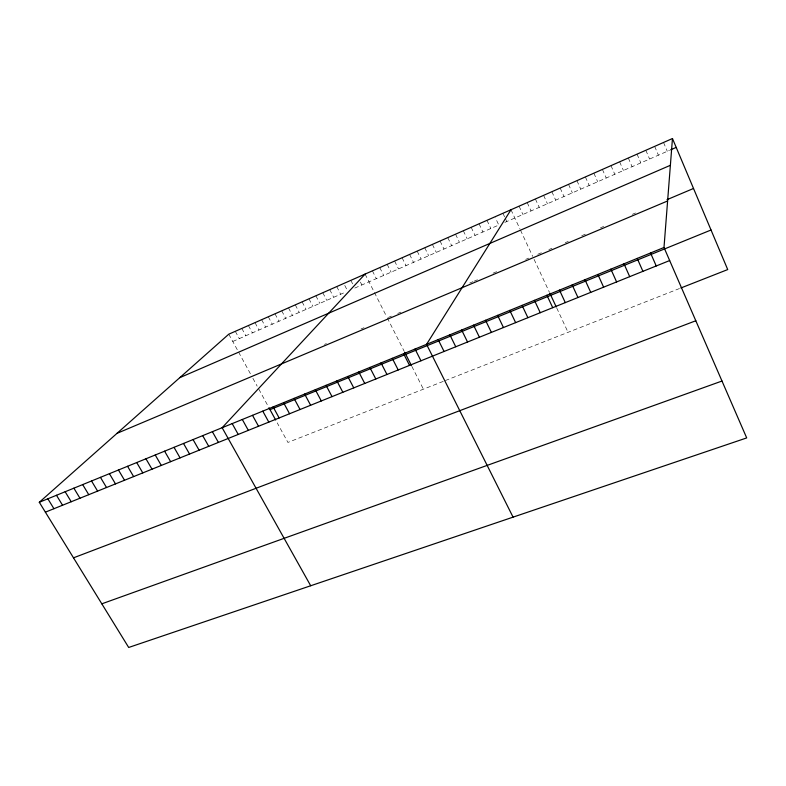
<?xml version="1.0" encoding="UTF-8"?>
<svg xmlns="http://www.w3.org/2000/svg" width="786" height="786" viewBox="0 0 786 786"><rect width="100%" height="100%" fill="white"/><g stroke="black" fill="none" stroke-linecap="round" stroke-linejoin="round"><path stroke-width="0.59" stroke-dasharray="3.93 2.95" d="M232.774 341.478L345.712 292.048M354.781 288.079L498.786 225.042L495.406 217.85M504.789 222.418L669.515 150.323M324.441 344.415L326.396 343.59M361.01 328.97L364.016 327.693M388.313 317.436L391.438 316.11M397.726 313.457L400.87 312.13M469.733 283.029L473.044 281.634M474.145 281.162L477.456 279.767M493.038 273.184L498.648 270.816M525.696 259.38L528.703 258.113M537.752 254.291L542.802 252.159M548.874 249.594L551.929 248.297M565.213 242.687L568.298 241.381M581.728 235.712L586.926 233.511M600.514 227.773L603.668 226.437M632.337 214.323L635.56 212.967M443.235 381.387L287.912 442.43L277.203 422.829M445.328 380.562L679.831 288.393M228.785 334.188L238.089 351.204M238.62 352.177L251.265 375.335M252.886 378.302L257.189 386.181M258.8 389.129L268.419 406.735M241.833 328.44L245.812 335.769M235.299 331.319L239.278 338.638M248.405 325.542L252.385 332.9M255.008 322.633L258.977 330.012M261.64 319.705L265.609 327.114M268.301 316.768L272.27 324.196M274.992 313.81L278.961 321.268M281.722 310.843L285.691 318.32M288.482 307.866L292.451 315.363M295.281 304.87L299.24 312.386M302.109 301.853L306.068 309.399M315.864 295.791L319.814 303.386M308.967 298.837L312.926 306.402M322.791 292.736L326.74 300.35M329.747 289.67L333.696 297.305M336.742 286.585L340.692 294.249M344.759 285.406L347.225 290.211M350.841 280.366L352.806 284.227M360.401 282.076L361.874 284.974M365.077 274.088L386.751 316.856M387.262 317.878L404.181 351.254M411.835 366.364L423.399 389.178M372.407 270.856L376.337 278.647M379.766 267.613L383.696 275.424M387.174 264.342L391.094 272.182M394.611 261.06L398.531 268.93M402.088 257.769L406.008 265.658M409.604 254.448L413.515 262.367M417.16 251.117L421.07 259.066M424.754 247.767L428.655 255.745M432.388 244.407L436.289 252.404M440.062 241.017L443.962 249.044M447.774 237.618L451.675 245.674M455.536 234.199L459.417 242.275M463.327 230.76L467.208 238.865M471.168 227.301L475.049 235.436M479.047 223.833L482.918 231.998M486.966 220.335L490.837 228.53M502.932 213.301L504.858 217.417M505.339 218.449L506.793 221.544M510.979 209.744L519.968 229.06M520.479 230.16L532.712 256.423M534.077 259.36L549.267 291.97M556.753 308.043L568.062 332.321M519.065 206.178L522.916 214.49M527.2 202.591L531.041 210.933M535.374 198.986L539.216 207.347M543.598 195.36L547.429 203.751M551.86 191.715L555.692 200.135M560.172 188.05L563.994 196.51M568.533 184.366L572.346 192.855M576.934 180.662L580.746 189.18M585.374 176.938L589.186 185.476M593.872 173.185L597.674 181.763M602.41 169.422L606.202 178.029M610.997 165.64L614.79 174.276M619.633 161.828L623.416 170.493M628.319 157.996L632.091 166.701M637.053 154.144L640.816 162.879M645.827 150.273L649.59 159.037M654.659 146.383L658.413 155.176M663.541 142.472L667.285 151.295"/><path stroke-width="1.18" d="M663.993 247.492L672.462 138.532L228.785 334.188L39.3 502.283L128.688 647.467L746.7 437.92L663.993 247.492L39.3 502.283M510.979 209.744L426.552 344.337L513.062 517.139M365.077 274.088L222.143 427.712L310.696 585.757M670.625 149.831L676.206 147.395M179.778 377.663L670.389 165.296M667.009 199.673L693.527 188.473M117.016 433.341L667.609 200.97M270.011 409.653L711.035 230.003M45.382 512.158L669.672 260.549M680.902 287.971L727.718 269.569L672.462 138.532M73.501 557.834L695.816 320.747M101.816 603.825L721.99 381.033M47.858 498.796L53.939 508.709M56.474 495.278L62.556 505.241M65.15 491.741L71.231 501.743M73.884 488.175L79.966 498.226M82.677 484.589L88.759 494.679M91.53 480.983L97.611 491.112M100.451 477.348L106.523 487.517M109.421 473.683L115.493 483.901M118.46 469.999L124.532 480.256M127.558 466.285L133.63 476.591M136.725 462.551L142.787 472.897M145.95 458.788L152.012 469.183M155.245 454.996L161.297 465.44M164.598 451.174L170.65 461.667M174.02 447.332L180.073 457.874M183.511 443.461L189.564 454.053M193.061 439.57L199.113 450.201M202.69 435.64L208.732 446.32M212.377 431.691L218.42 442.42M232.194 423.605L238.227 434.442M242.314 419.478L248.337 430.364M252.502 415.322L258.535 426.258M262.779 411.137L268.802 422.111M273.125 406.912L279.138 417.946M268.95 407.708L275.67 420.009M283.55 402.658L289.562 413.75M294.052 398.374L300.055 409.516M304.644 394.061L310.637 405.252M315.304 389.709L321.297 400.958M326.043 385.327L332.036 396.635M336.87 380.915L342.853 392.273M347.785 376.465L353.759 387.871M358.78 371.984L364.743 383.45M369.852 367.465L375.806 378.99M381.014 362.906L386.967 374.49M392.273 358.318L398.207 369.96M404.711 352.285L411.333 365.362M403.611 353.7L409.535 365.392M415.037 349.033L420.962 360.794M438.156 339.601L444.07 351.48M449.857 334.826L455.752 346.764M461.657 330.022L467.542 342.018M473.545 325.168L479.421 337.233M485.522 320.285L491.388 332.409M497.607 315.353L503.462 327.536M509.78 310.391L515.626 322.633M522.061 305.381L527.887 317.691M534.441 300.34L540.257 312.71M549.778 293.07L556.262 306.982M546.918 295.241L552.725 307.69M559.494 290.113L565.291 302.62M572.179 284.945L577.956 297.511M584.971 279.728L590.738 292.363M597.871 274.461L603.619 287.175M610.869 269.156L616.607 281.938M623.986 263.811L629.704 276.662M637.21 258.417L642.919 271.337M650.543 252.974L656.231 265.963"/></g></svg>
